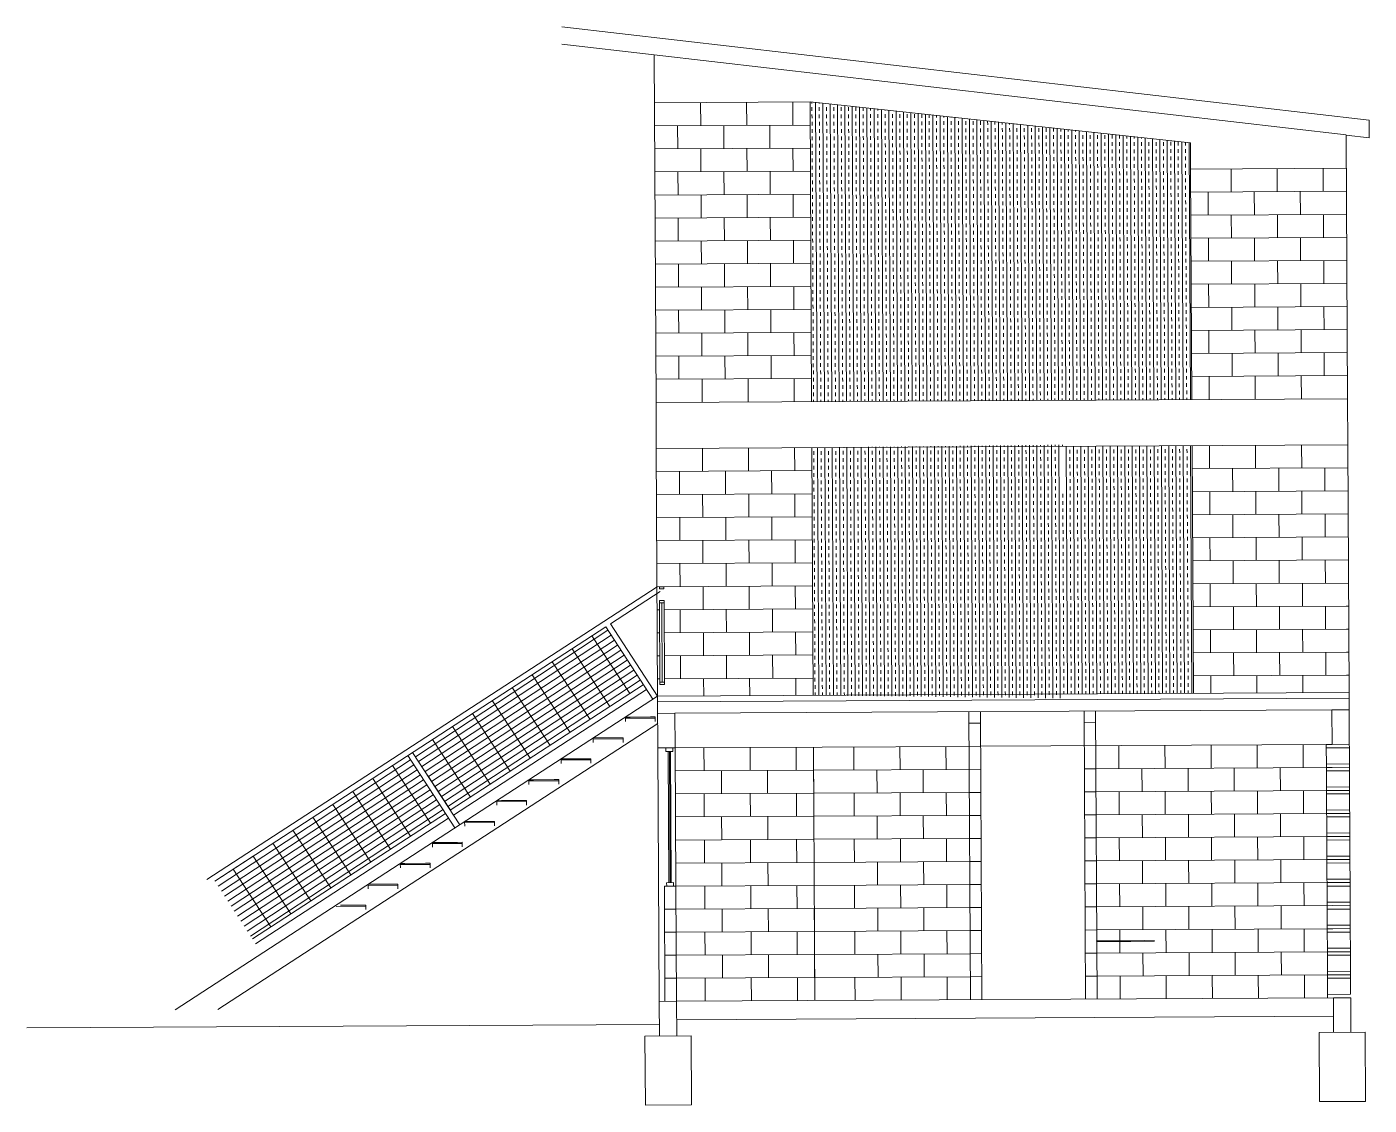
# Model space of a CAD drawing. Header units: inches. Extents: x -26 to 192, y 12 to 124.
# Drawn here: x 1.93 to 25.14, y 99.9 to 118.55 of the extents above; entities that cross this region are included whole.
import ezdxf

# ---------------------------------------------------------------- set-up
doc = ezdxf.new("R2010")
doc.units = ezdxf.units.IN
doc.header["$MEASUREMENT"] = 0
for name, color, linetype, lineweight in [('A-ANNO-NOTE', 255, 'Continuous', 35), ('A-ELEV-MBE1', 7, 'Continuous', 35), ('A-ELEV-PATT', 8, 'Continuous', 18), ('A-GLAZ-FULL', 4, 'Continuous', 25), ('A-SECT-MCUT', 7, 'Continuous', 35)]:
    doc.layers.add(name, color=color, linetype=linetype, lineweight=lineweight)
doc.styles.add('E-ROMANS', font='romans.shx', dxfattribs={"width": 0.8})
doc.dimstyles.new('E-0200_TICK_12', dxfattribs={"dimscale": 0.001, "dimtxt": 240, "dimasz": 240, "dimexe": 120, "dimexo": 80, "dimgap": 120, "dimtad": 0, "dimzin": 0, "dimdsep": 46, "dimtxsty": 'E-ROMANS', "dimblk": 'OBLIQUE', "dimcen": 120, "dimclrd": 256, "dimclre": 256, "dimclrt": 256, "dimadec": 0, "dimazin": 0, "dimtfac": 1, "dimtmove": 1, "dimatfit": 3, "dimldrblk": 'OPEN90', "dimfxl": 1, "dimtfill": 1, "dimtolj": 1, "dimtzin": 0, "dimlwd": -1, "dimarcsym": 0})

# ---------------------------------------------------------------- blocks, each defined once
blk = doc.blocks.new('_Oblique')
at = {"color": 0, "linetype": 'ByBlock', "lineweight": -2}
blk.add_line((-0.5, -0.5), (0.5, 0.5), dxfattribs=at)

msp = doc.modelspace()

# ---------------------------------------------------------------- hatches: boundary and pattern name
at = {"layer": 'A-ELEV-PATT', "lineweight": 0}
h = msp.add_hatch(dxfattribs=at)
h.set_pattern_fill('TRANS', scale=0.019928, angle=0.3032, style=0)
h.set_pattern_definition([(90.303195, (610.32761, -0.22858), (-0.126543666, -0.000669643), []), (90.303195, (610.26434, -0.22891), (-0.126543666, -0.000669643), [0.06327272, -0.06327272])])
h.paths.add_polyline_path([(22.053, 116.091), (22.051, 116.544), (15.471, 117.252), (15.498, 112.071), (22.075, 112.105)])
h.paths.add_polyline_path([(19.849, 111.322), (15.502, 111.273), (15.525, 106.989), (19.81, 106.938)])
h.paths.add_polyline_path([(22.079, 111.308), (19.787, 111.296), (19.81, 107.012), (22.101, 107.024)])
h = msp.add_hatch(dxfattribs=at)
h.set_pattern_fill('GRATE', scale=0.129535, angle=123.3032, style=0)
h.set_pattern_definition([(213.303195, (610.32761, -0.22858), (0.056454312, -0.085933034), []), (303.303195, (610.3276, -0.22858), (0.34373214, 0.22581725), [])])
h.paths.add_polyline_path([(12.588, 107.171), (11.937, 108.172), (8.599, 106.001), (9.25, 105)])
h.paths.add_polyline_path([(8.516, 105.946), (5.177, 103.775), (5.828, 102.775), (9.167, 104.946)])

# ---------------------------------------------------------------- linework, layer by layer
at = {"layer": 'A-ELEV-MBE1', "color": 7, "lineweight": 0}
for p, q in [((12.808, 112.056), (12.776, 118.066)), ((13.578, 117.242), (13.58, 116.843)), ((14.375, 117.246), (14.377, 116.848)), ((15.172, 117.25), (15.174, 116.852)), ((15.471, 117.252), (15.498, 112.071)), ((22.051, 116.544), (15.471, 117.252)), ((13.181, 116.841), (13.183, 116.443)), ((13.978, 116.845), (13.98, 116.447)), ((14.775, 116.85), (14.778, 116.451)), ((22.053, 116.091), (22.051, 116.544)), ((24.741, 116.68), (24.765, 112.12)), ((13.582, 116.445), (13.584, 116.046)), ((14.379, 116.449), (14.381, 116.05)), ((15.176, 116.453), (15.178, 116.055)), ((22.053, 116.091), (22.075, 112.105)), ((22.751, 116.095), (22.753, 115.696)), ((23.548, 116.099), (23.55, 115.7)), ((24.345, 116.103), (24.347, 115.705)), ((13.185, 116.044), (13.188, 115.646)), ((13.983, 116.048), (13.985, 115.65)), ((14.78, 116.053), (14.782, 115.654)), ((13.586, 115.648), (13.588, 115.249)), ((14.383, 115.652), (14.385, 115.253)), ((15.18, 115.656), (15.182, 115.257)), ((22.354, 115.694), (22.357, 115.295)), ((23.152, 115.698), (23.154, 115.3)), ((23.949, 115.702), (23.951, 115.304)), ((13.19, 115.247), (13.192, 114.848)), ((13.987, 115.251), (13.989, 114.853)), ((14.784, 115.255), (14.786, 114.857)), ((22.755, 115.298), (22.757, 114.899)), ((23.552, 115.302), (23.554, 114.903)), ((24.349, 115.306), (24.351, 114.907)), ((23.156, 114.901), (23.158, 114.503)), ((23.953, 114.905), (23.955, 114.507)), ((13.59, 114.85), (13.592, 114.452)), ((14.387, 114.855), (14.39, 114.456)), ((15.185, 114.859), (15.187, 114.46)), ((22.359, 114.897), (22.361, 114.498)), ((13.194, 114.45), (13.196, 114.051)), ((13.991, 114.454), (13.993, 114.055)), ((14.788, 114.458), (14.79, 114.06)), ((22.759, 114.5), (22.761, 114.102)), ((23.556, 114.505), (23.559, 114.106)), ((24.354, 114.509), (24.356, 114.11)), ((13.595, 114.053), (13.597, 113.655)), ((14.392, 114.058), (14.394, 113.659)), ((15.189, 114.062), (15.191, 113.663)), ((22.363, 114.1), (22.365, 113.701)), ((23.16, 114.104), (23.162, 113.705)), ((23.957, 114.108), (23.959, 113.71)), ((13.198, 113.653), (13.2, 113.254)), ((13.995, 113.657), (13.997, 113.258)), ((14.792, 113.661), (14.794, 113.263)), ((22.764, 113.703), (22.766, 113.305)), ((23.561, 113.708), (23.563, 113.309)), ((24.358, 113.712), (24.36, 113.313)), ((22.367, 113.303), (22.369, 112.904)), ((23.164, 113.307), (23.166, 112.908)), ((23.961, 113.311), (23.963, 112.913)), ((13.599, 113.256), (13.601, 112.858)), ((14.396, 113.26), (14.398, 112.862)), ((15.193, 113.265), (15.195, 112.866)), ((13.202, 112.856), (13.204, 112.457)), ((13.999, 112.86), (14.002, 112.461)), ((14.797, 112.864), (14.799, 112.465)), ((22.768, 112.906), (22.77, 112.508)), ((23.565, 112.91), (23.567, 112.512)), ((24.362, 112.915), (24.364, 112.516)), ((13.603, 112.459), (13.605, 112.061)), ((14.4, 112.463), (14.402, 112.065)), ((15.197, 112.468), (15.199, 112.069)), ((22.371, 112.506), (22.373, 112.107)), ((23.168, 112.51), (23.171, 112.111)), ((23.966, 112.514), (23.968, 112.115)), ((24.765, 112.12), (12.808, 112.056)), ((24.765, 112.12), (24.769, 111.322)), ((12.808, 112.056), (12.812, 111.259)), ((12.812, 111.259), (24.769, 111.322)), ((12.812, 111.259), (12.835, 106.975)), ((13.609, 111.263), (13.611, 110.865)), ((14.406, 111.268), (14.409, 110.869)), ((15.204, 111.272), (15.206, 110.873)), ((15.502, 111.273), (15.525, 106.989)), ((15.502, 111.273), (15.525, 106.989)), ((22.079, 111.308), (22.101, 107.024)), ((22.378, 111.31), (22.38, 110.911)), ((23.175, 111.314), (23.177, 110.915)), ((23.972, 111.318), (23.974, 110.92)), ((24.792, 107.038), (24.769, 111.322)), ((13.213, 110.863), (13.215, 110.464)), ((14.01, 110.867), (14.012, 110.468)), ((14.807, 110.871), (14.809, 110.473)), ((22.778, 110.913), (22.78, 110.515)), ((23.575, 110.918), (23.578, 110.519)), ((24.373, 110.922), (24.375, 110.523)), ((22.382, 110.513), (22.384, 110.114)), ((23.179, 110.517), (23.181, 110.118)), ((23.976, 110.521), (23.978, 110.123)), ((13.613, 110.466), (13.616, 110.068)), ((14.411, 110.471), (14.413, 110.072)), ((15.208, 110.475), (15.21, 110.076)), ((13.217, 110.066), (13.219, 109.667)), ((14.014, 110.07), (14.016, 109.671)), ((14.811, 110.074), (14.813, 109.676)), ((22.783, 110.116), (22.785, 109.718)), ((23.58, 110.12), (23.582, 109.722)), ((24.377, 110.125), (24.379, 109.726)), ((13.618, 109.669), (13.62, 109.271)), ((14.415, 109.673), (14.417, 109.275)), ((15.212, 109.678), (15.214, 109.279)), ((22.386, 109.716), (22.388, 109.317)), ((23.183, 109.72), (23.185, 109.321)), ((23.98, 109.724), (23.982, 109.325)), ((24.381, 109.328), (24.383, 108.929)), ((13.221, 109.269), (13.223, 108.87)), ((14.018, 109.273), (14.02, 108.874)), ((14.816, 109.277), (14.818, 108.878)), ((22.787, 109.319), (22.789, 108.921)), ((23.584, 109.323), (23.586, 108.925)), ((12.825, 108.868), (5.04, 103.805)), ((13.622, 108.872), (13.624, 108.473)), ((14.419, 108.876), (14.421, 108.478)), ((15.216, 108.88), (15.218, 108.482)), ((22.39, 108.918), (22.392, 108.52)), ((23.187, 108.923), (23.19, 108.524)), ((23.985, 108.927), (23.987, 108.528)), ((12.879, 108.784), (12.021, 108.226)), ((13.225, 108.471), (13.228, 108.073)), ((14.023, 108.476), (14.025, 108.077)), ((14.82, 108.48), (14.822, 108.081)), ((22.791, 108.522), (22.793, 108.123)), ((23.588, 108.526), (23.59, 108.128)), ((24.385, 108.53), (24.387, 108.132)), ((11.937, 108.172), (5.177, 103.775)), ((13.626, 108.075), (13.628, 107.676)), ((14.423, 108.079), (14.425, 107.681)), ((15.22, 108.083), (15.223, 107.685)), ((22.395, 108.121), (22.397, 107.723)), ((23.192, 108.126), (23.194, 107.727)), ((23.989, 108.13), (23.991, 107.731)), ((22.795, 107.725), (22.797, 107.326)), ((23.592, 107.729), (23.594, 107.331)), ((24.389, 107.733), (24.392, 107.335)), ((13.23, 107.674), (13.232, 107.276)), ((14.027, 107.678), (14.029, 107.28)), ((14.824, 107.683), (14.826, 107.284)), ((13.63, 107.278), (13.632, 106.979)), ((14.427, 107.282), (14.429, 106.983)), ((15.225, 107.286), (15.226, 106.987)), ((22.399, 107.324), (22.4, 107.025)), ((23.196, 107.328), (23.197, 107.03)), ((23.993, 107.333), (23.995, 107.034)), ((12.588, 107.171), (9.25, 105)), ((12.643, 107.087), (9.304, 104.916)), ((24.792, 107.038), (24.792, 106.938)), ((12.835, 106.975), (4.493, 101.55)), ((12.835, 106.875), (12.835, 106.975)), ((12.279, 106.593), (12.794, 106.596)), ((12.358, 106.613), (12.714, 106.615)), ((12.837, 106.501), (5.231, 101.554)), ((11.723, 106.231), (12.238, 106.234)), ((11.802, 106.252), (12.158, 106.254)), ((12.84, 106.078), (12.863, 101.694)), ((13.138, 106.079), (18.22, 106.106)), ((13.637, 106.082), (13.639, 105.684)), ((14.434, 106.086), (14.436, 105.688)), ((15.231, 106.091), (15.233, 105.692)), ((16.227, 106.096), (16.229, 105.697)), ((17.024, 106.1), (17.027, 105.701)), ((17.822, 106.104), (17.824, 105.706)), ((18.419, 106.107), (24.498, 106.14)), ((20.811, 106.12), (20.813, 105.722)), ((21.608, 106.124), (21.61, 105.726)), ((22.405, 106.129), (22.407, 105.73)), ((23.202, 106.133), (23.204, 105.734)), ((23.999, 106.137), (24.001, 105.738)), ((24.398, 106.079), (24.4, 105.8)), ((24.797, 106.081), (24.798, 105.802)), ((11.167, 105.87), (11.682, 105.872)), ((11.246, 105.89), (11.602, 105.892)), ((13.938, 105.685), (13.94, 105.287)), ((14.735, 105.689), (14.737, 105.291)), ((15.532, 105.694), (18.222, 105.708)), ((15.532, 105.694), (15.534, 105.295)), ((16.628, 105.699), (16.63, 105.301)), ((17.425, 105.704), (17.427, 105.305)), ((21.211, 105.724), (21.214, 105.325)), ((22.009, 105.728), (22.011, 105.329)), ((22.806, 105.732), (22.808, 105.334)), ((23.603, 105.736), (23.605, 105.338)), ((24.4, 105.681), (24.402, 105.402)), ((24.799, 105.683), (24.8, 105.404)), ((10.611, 105.508), (11.125, 105.511)), ((10.69, 105.528), (11.046, 105.53)), ((10.134, 105.167), (10.49, 105.169)), ((13.641, 105.285), (13.643, 104.886)), ((14.438, 105.289), (14.44, 104.891)), ((15.235, 105.293), (15.237, 104.895)), ((15.534, 105.295), (18.224, 105.309)), ((16.232, 105.299), (16.234, 104.9)), ((17.029, 105.303), (17.031, 104.904)), ((17.826, 105.307), (17.828, 104.909)), ((20.815, 105.323), (20.817, 104.924)), ((21.612, 105.327), (21.614, 104.929)), ((22.409, 105.331), (22.411, 104.933)), ((23.206, 105.336), (23.209, 104.937)), ((24.004, 105.34), (24.006, 104.941)), ((24.402, 105.282), (24.404, 105.003)), ((24.801, 105.284), (24.802, 105.005)), ((9.167, 104.946), (5.828, 102.775)), ((10.054, 105.146), (10.569, 105.149)), ((21.216, 104.927), (21.218, 104.528)), ((22.013, 104.931), (22.015, 104.532)), ((22.81, 104.935), (22.812, 104.536)), ((23.607, 104.939), (23.609, 104.541)), ((9.221, 104.862), (5.883, 102.691)), ((9.498, 104.785), (10.013, 104.788)), ((9.578, 104.805), (9.933, 104.807)), ((13.942, 104.888), (13.944, 104.489)), ((14.739, 104.892), (14.741, 104.494)), ((15.536, 104.896), (18.226, 104.911)), ((15.536, 104.896), (15.538, 104.498)), ((16.632, 104.902), (16.634, 104.504)), ((17.429, 104.906), (17.431, 104.508)), ((24.405, 104.884), (24.406, 104.605)), ((24.803, 104.886), (24.805, 104.607)), ((13.645, 104.488), (13.647, 104.089)), ((14.442, 104.492), (14.444, 104.094)), ((15.239, 104.496), (15.241, 104.098)), ((15.538, 104.498), (18.229, 104.512)), ((16.236, 104.502), (16.238, 104.103)), ((17.033, 104.506), (17.035, 104.107)), ((17.83, 104.51), (17.832, 104.111)), ((20.819, 104.526), (20.821, 104.127)), ((21.616, 104.53), (21.618, 104.131)), ((22.414, 104.534), (22.416, 104.136)), ((23.211, 104.538), (23.213, 104.14)), ((24.008, 104.543), (24.01, 104.144)), ((24.407, 104.485), (24.408, 104.206)), ((24.805, 104.487), (24.807, 104.208)), ((8.942, 104.423), (9.457, 104.426)), ((9.022, 104.443), (9.377, 104.445)), ((8.386, 104.061), (8.901, 104.064)), ((8.466, 104.082), (8.821, 104.084)), ((13.946, 104.091), (13.948, 103.692)), ((14.743, 104.095), (14.745, 103.697)), ((15.54, 104.099), (18.231, 104.114)), ((15.54, 104.099), (15.543, 103.701)), ((16.636, 104.105), (16.639, 103.707)), ((17.434, 104.109), (17.436, 103.711)), ((21.22, 104.129), (21.222, 103.731)), ((22.017, 104.134), (22.019, 103.735)), ((22.814, 104.138), (22.816, 103.739)), ((23.611, 104.142), (23.613, 103.743)), ((24.409, 104.086), (24.41, 103.807)), ((24.807, 104.089), (24.809, 103.81)), ((7.83, 103.7), (8.345, 103.703)), ((7.91, 103.72), (8.265, 103.722)), ((13.649, 103.691), (13.651, 103.292)), ((14.446, 103.695), (14.449, 103.296)), ((15.244, 103.699), (15.246, 103.301)), ((15.543, 103.701), (18.233, 103.715)), ((16.24, 103.704), (16.242, 103.306)), ((17.037, 103.709), (17.039, 103.31)), ((17.834, 103.713), (17.836, 103.314)), ((20.823, 103.729), (20.826, 103.33)), ((21.621, 103.733), (21.623, 103.334)), ((22.418, 103.737), (22.42, 103.339)), ((23.215, 103.741), (23.217, 103.343)), ((24.012, 103.746), (24.014, 103.347)), ((24.411, 103.688), (24.412, 103.409)), ((24.809, 103.69), (24.811, 103.411)), ((7.274, 103.338), (7.789, 103.341)), ((7.354, 103.358), (7.709, 103.36)), ((13.95, 103.294), (13.952, 102.895)), ((14.747, 103.298), (14.75, 102.899)), ((15.545, 103.302), (18.235, 103.316)), ((15.545, 103.302), (15.547, 102.904)), ((16.641, 103.308), (16.643, 102.909)), ((17.438, 103.312), (17.44, 102.914)), ((21.224, 103.332), (21.226, 102.934)), ((22.021, 103.336), (22.023, 102.938)), ((22.818, 103.341), (22.821, 102.942)), ((23.616, 103.345), (23.618, 102.946)), ((24.413, 103.289), (24.414, 103.01)), ((24.812, 103.291), (24.813, 103.012)), ((13.654, 102.894), (13.656, 102.495)), ((14.451, 102.898), (14.453, 102.499)), ((15.248, 102.902), (15.25, 102.503)), ((15.547, 102.904), (18.237, 102.918)), ((16.244, 102.907), (16.246, 102.509)), ((17.041, 102.912), (17.043, 102.513)), ((17.838, 102.916), (17.841, 102.517)), ((20.828, 102.932), (20.83, 102.533)), ((21.625, 102.936), (21.627, 102.537)), ((22.422, 102.94), (22.424, 102.541)), ((23.219, 102.944), (23.221, 102.546)), ((24.016, 102.948), (24.018, 102.55)), ((24.415, 102.891), (24.417, 102.612)), ((24.814, 102.893), (24.815, 102.614)), ((13.955, 102.497), (13.957, 102.098)), ((14.752, 102.501), (14.754, 102.102)), ((15.549, 102.505), (18.239, 102.519)), ((15.549, 102.505), (15.551, 102.107)), ((16.645, 102.511), (16.647, 102.112)), ((17.442, 102.515), (17.444, 102.117)), ((21.228, 102.535), (21.23, 102.137)), ((22.025, 102.539), (22.028, 102.141)), ((22.823, 102.544), (22.825, 102.145)), ((23.62, 102.548), (23.622, 102.149)), ((24.417, 102.492), (24.419, 102.213)), ((24.816, 102.494), (24.817, 102.215)), ((20.832, 102.134), (20.834, 101.736)), ((21.629, 102.139), (21.631, 101.74)), ((22.426, 102.143), (22.428, 101.744)), ((23.223, 102.147), (23.225, 101.749)), ((24.02, 102.151), (24.023, 101.753)), ((13.658, 102.096), (13.66, 101.698)), ((14.455, 102.101), (14.457, 101.702)), ((15.252, 102.105), (15.254, 101.706)), ((15.551, 102.107), (18.241, 102.121)), ((16.248, 102.11), (16.251, 101.712)), ((17.046, 102.114), (17.048, 101.716)), ((17.843, 102.119), (17.845, 101.72)), ((24.419, 102.094), (24.421, 101.815)), ((24.818, 102.096), (24.819, 101.817))]:
    msp.add_line(p, q, dxfattribs=at)
for points in [[(15.471, 117.252), (12.781, 117.238)], [(15.473, 116.853), (12.783, 116.839)], [(15.475, 116.455), (12.785, 116.441)], [(22.053, 116.091), (24.744, 116.105)], [(15.477, 116.056), (12.787, 116.042)], [(15.479, 115.658), (12.789, 115.643)], [(22.056, 115.692), (24.746, 115.707)], [(15.481, 115.259), (12.791, 115.245)], [(22.058, 115.294), (24.748, 115.308)], [(22.06, 114.895), (24.75, 114.91)], [(15.483, 114.861), (12.793, 114.846)], [(15.486, 114.462), (12.795, 114.448)], [(22.062, 114.497), (24.752, 114.511)], [(15.488, 114.063), (12.797, 114.049)], [(22.064, 114.098), (24.754, 114.112)], [(15.49, 113.665), (12.799, 113.651)], [(22.066, 113.7), (24.756, 113.714)], [(22.068, 113.301), (24.758, 113.315)], [(15.492, 113.266), (12.802, 113.252)], [(15.494, 112.868), (12.804, 112.853)], [(22.07, 112.903), (24.761, 112.917)], [(15.496, 112.469), (12.806, 112.455)], [(22.072, 112.504), (24.763, 112.518)], [(15.505, 110.875), (12.814, 110.861)], [(22.081, 110.91), (24.771, 110.924)], [(22.083, 110.511), (24.773, 110.525)], [(15.507, 110.476), (12.816, 110.462)], [(15.509, 110.078), (12.818, 110.064)], [(22.085, 110.113), (24.775, 110.127)], [(15.511, 109.679), (12.821, 109.665)], [(22.087, 109.714), (24.777, 109.728)], [(22.089, 109.315), (24.78, 109.33)], [(15.513, 109.281), (12.823, 109.266)], [(15.515, 108.882), (12.825, 108.868)], [(22.091, 108.917), (24.782, 108.931)], [(12.867, 108.469), (12.827, 108.469)], [(12.866, 108.589), (12.873, 107.214)], [(12.946, 108.589), (12.953, 107.214)], [(15.517, 108.484), (12.946, 108.47)], [(22.093, 108.518), (24.784, 108.533)], [(24.744, 108.532), (24.784, 108.533)], [(12.751, 106.92), (11.937, 108.172)], [(12.835, 106.975), (12.021, 108.226)], [(12.869, 108.071), (12.829, 108.071)], [(15.519, 108.085), (12.949, 108.071)], [(22.096, 108.12), (24.786, 108.134)], [(24.746, 108.134), (24.786, 108.134)], [(22.098, 107.721), (24.788, 107.735)], [(24.748, 107.735), (24.788, 107.735)], [(12.871, 107.672), (12.831, 107.672)], [(15.521, 107.686), (12.951, 107.673)], [(12.873, 107.274), (12.833, 107.274)], [(15.524, 107.288), (12.953, 107.274)], [(22.1, 107.323), (24.79, 107.336)], [(24.75, 107.337), (24.79, 107.337)], [(24.792, 107.038), (12.835, 106.975)], [(13.151, 103.688), (13.138, 106.079)], [(15.553, 101.708), (15.53, 106.092)], [(8.516, 105.946), (9.33, 104.695)], [(8.599, 106.001), (9.413, 104.749)], [(15.532, 105.694), (13.141, 105.681)], [(20.414, 105.719), (24.5, 105.741)], [(15.534, 105.295), (13.143, 105.282)], [(20.416, 105.321), (24.502, 105.342)], [(20.419, 104.922), (24.504, 104.944)], [(15.536, 104.896), (13.145, 104.884)], [(15.538, 104.498), (13.147, 104.485)], [(20.421, 104.524), (24.506, 104.545)], [(15.54, 104.099), (13.149, 104.087)], [(20.423, 104.125), (24.508, 104.147)], [(15.543, 103.701), (13.151, 103.688)], [(20.425, 103.727), (24.51, 103.748)], [(15.545, 103.302), (13.153, 103.29)], [(20.427, 103.328), (24.512, 103.35)], [(15.547, 102.904), (13.155, 102.891)], [(20.429, 102.929), (24.514, 102.951)], [(15.549, 102.505), (13.157, 102.492)], [(20.431, 102.531), (24.517, 102.553)], [(20.433, 102.132), (24.419, 102.153)], [(15.551, 102.107), (13.16, 102.094)]]:
    msp.add_lwpolyline(points, dxfattribs=at)
at = {"layer": 'A-GLAZ-FULL', "color": 7, "lineweight": 0}
for p, q in [((12.979, 106.079), (12.979, 106.019)), ((13.099, 106.079), (13.099, 106.019)), ((13.099, 106.019), (12.979, 106.019)), ((13.019, 106.019), (13.031, 103.747)), ((13.039, 106.019), (13.051, 103.747)), ((13.059, 106.019), (13.071, 103.747)), ((13.111, 103.748), (12.991, 103.747)), ((12.991, 103.747), (12.992, 103.687)), ((13.111, 103.748), (13.111, 103.688))]:
    msp.add_line(p, q, dxfattribs=at)
at = {"layer": 'A-SECT-MCUT', "color": 7, "lineweight": 0}
for p, q in [((25.138, 116.94), (25.139, 116.634)), ((24.792, 106.938), (12.835, 106.875)), ((12.835, 106.875), (12.84, 106.078)), ((24.793, 106.739), (24.792, 106.938)), ((13.135, 106.677), (12.836, 106.676)), ((24.494, 106.737), (13.135, 106.677)), ((13.138, 106.079), (13.135, 106.677)), ((18.217, 106.704), (18.243, 101.722)), ((18.416, 106.705), (18.443, 101.723)), ((20.21, 106.715), (20.236, 101.733)), ((20.409, 106.716), (20.435, 101.734)), ((24.494, 106.737), (24.793, 106.739)), ((24.498, 106.14), (24.494, 106.737)), ((24.793, 106.739), (24.796, 106.141)), ((18.218, 106.505), (18.417, 106.506)), ((20.211, 106.515), (20.41, 106.517)), ((13.138, 106.079), (12.84, 106.078)), ((18.22, 106.106), (18.419, 106.107)), ((20.213, 106.117), (20.412, 106.118)), ((24.498, 106.14), (24.398, 106.139)), ((24.398, 106.139), (24.398, 106.079)), ((24.797, 106.081), (24.398, 106.079)), ((24.796, 106.141), (24.498, 106.14)), ((24.797, 106.081), (24.796, 106.141)), ((18.222, 105.708), (18.422, 105.709)), ((20.215, 105.718), (20.414, 105.719)), ((24.4, 105.8), (24.798, 105.802)), ((24.4, 105.8), (24.4, 105.741)), ((24.799, 105.743), (24.4, 105.741)), ((24.4, 105.741), (24.4, 105.681)), ((24.799, 105.683), (24.4, 105.681)), ((24.799, 105.743), (24.798, 105.802)), ((24.799, 105.683), (24.799, 105.743)), ((24.402, 105.402), (24.8, 105.404)), ((24.402, 105.402), (24.402, 105.342)), ((24.801, 105.344), (24.8, 105.404)), ((18.224, 105.309), (18.424, 105.31)), ((20.217, 105.32), (20.416, 105.321)), ((24.801, 105.344), (24.402, 105.342)), ((24.402, 105.342), (24.402, 105.282)), ((24.801, 105.284), (24.402, 105.282)), ((24.801, 105.284), (24.801, 105.344)), ((20.219, 104.921), (20.419, 104.922)), ((24.404, 105.003), (24.802, 105.005)), ((24.404, 105.003), (24.404, 104.943)), ((24.803, 104.945), (24.404, 104.943)), ((24.404, 104.943), (24.405, 104.884)), ((24.803, 104.945), (24.802, 105.005)), ((24.803, 104.886), (24.803, 104.945)), ((18.226, 104.911), (18.426, 104.912)), ((24.803, 104.886), (24.405, 104.884)), ((18.229, 104.512), (18.428, 104.513)), ((20.221, 104.523), (20.421, 104.524)), ((24.406, 104.605), (24.805, 104.607)), ((24.406, 104.605), (24.406, 104.545)), ((24.805, 104.547), (24.406, 104.545)), ((24.406, 104.545), (24.407, 104.485)), ((24.805, 104.487), (24.407, 104.485)), ((24.805, 104.547), (24.805, 104.607)), ((24.805, 104.487), (24.805, 104.547)), ((18.231, 104.114), (18.43, 104.115)), ((20.224, 104.124), (20.423, 104.125)), ((24.408, 104.206), (24.807, 104.208)), ((24.408, 104.206), (24.408, 104.146)), ((24.807, 104.148), (24.408, 104.146)), ((24.408, 104.146), (24.409, 104.086)), ((24.807, 104.089), (24.409, 104.086)), ((24.807, 104.148), (24.807, 104.208)), ((24.807, 104.089), (24.807, 104.148)), ((24.41, 103.807), (24.809, 103.81)), ((24.41, 103.807), (24.411, 103.748)), ((24.809, 103.75), (24.809, 103.81)), ((18.233, 103.715), (18.432, 103.716)), ((20.226, 103.726), (20.425, 103.727)), ((24.809, 103.75), (24.411, 103.748)), ((24.411, 103.748), (24.411, 103.688)), ((24.809, 103.69), (24.411, 103.688)), ((24.809, 103.69), (24.809, 103.75)), ((18.235, 103.316), (18.434, 103.317)), ((20.228, 103.327), (20.427, 103.328)), ((24.412, 103.409), (24.811, 103.411)), ((24.412, 103.409), (24.413, 103.349)), ((24.811, 103.351), (24.413, 103.349)), ((24.413, 103.349), (24.413, 103.289)), ((24.811, 103.351), (24.811, 103.411)), ((24.812, 103.291), (24.811, 103.351)), ((13.153, 103.29), (12.954, 103.288)), ((24.812, 103.291), (24.413, 103.289)), ((13.155, 102.891), (12.956, 102.89)), ((18.237, 102.918), (18.436, 102.919)), ((20.23, 102.928), (20.429, 102.929)), ((24.414, 103.01), (24.813, 103.012)), ((24.414, 103.01), (24.415, 102.951)), ((24.813, 102.953), (24.415, 102.951)), ((24.415, 102.951), (24.415, 102.891)), ((24.814, 102.893), (24.415, 102.891)), ((24.813, 102.953), (24.813, 103.012)), ((24.814, 102.893), (24.813, 102.953)), ((24.417, 102.612), (24.815, 102.614)), ((24.417, 102.612), (24.417, 102.552)), ((24.815, 102.554), (24.815, 102.614)), ((13.157, 102.492), (12.958, 102.491)), ((18.239, 102.519), (18.438, 102.52)), ((20.232, 102.53), (20.431, 102.531)), ((24.815, 102.554), (24.417, 102.552)), ((24.417, 102.552), (24.417, 102.492)), ((24.816, 102.494), (24.417, 102.492)), ((24.816, 102.494), (24.815, 102.554)), ((20.234, 102.131), (20.433, 102.132)), ((24.419, 102.213), (24.817, 102.215)), ((24.419, 102.213), (24.419, 102.153)), ((24.818, 102.156), (24.419, 102.153)), ((24.419, 102.153), (24.419, 102.094)), ((24.818, 102.156), (24.817, 102.215)), ((24.818, 102.096), (24.818, 102.156)), ((13.16, 102.094), (12.96, 102.093)), ((18.241, 102.121), (18.441, 102.122)), ((24.818, 102.096), (24.419, 102.094)), ((12.863, 101.694), (13.162, 101.695)), ((12.866, 101.096), (12.863, 101.694)), ((13.162, 101.695), (24.521, 101.755)), ((13.162, 101.695), (13.165, 101.097)), ((24.421, 101.815), (24.819, 101.817)), ((24.421, 101.815), (24.421, 101.755)), ((24.521, 101.755), (24.82, 101.757)), ((24.524, 101.158), (24.521, 101.755)), ((24.82, 101.757), (24.823, 101.159)), ((13.17, 101.377), (24.529, 101.437))]:
    msp.add_line(p, q, dxfattribs=at)
for points in [[(25.138, 116.94), (11.179, 118.552)], [(12.776, 118.066), (11.181, 118.251)], [(24.741, 116.685), (12.776, 118.066)], [(25.139, 116.634), (24.741, 116.68)], [(12.944, 108.868), (12.865, 108.868), (12.865, 108.828), (12.945, 108.829), (12.944, 108.868)], [(12.946, 108.629), (12.866, 108.629), (12.866, 108.589), (12.946, 108.589), (12.946, 108.629)], [(12.913, 107.214), (12.906, 108.589)], [(12.953, 107.214), (12.873, 107.214), (12.874, 107.174), (12.953, 107.175), (12.953, 107.214)], [(12.279, 106.533), (12.279, 106.613), (12.358, 106.613)], [(12.794, 106.536), (12.794, 106.616), (12.714, 106.615)], [(11.723, 106.172), (11.723, 106.251), (11.802, 106.252)], [(12.238, 106.174), (12.237, 106.254), (12.158, 106.254)], [(11.167, 105.81), (11.167, 105.89), (11.246, 105.89)], [(11.682, 105.813), (11.681, 105.892), (11.602, 105.892)], [(10.611, 105.448), (10.61, 105.528), (10.69, 105.528)], [(11.126, 105.451), (11.125, 105.531), (11.046, 105.53)], [(10.055, 105.087), (10.054, 105.166), (10.134, 105.167)], [(10.57, 105.089), (10.569, 105.169), (10.49, 105.169)], [(9.499, 104.725), (9.498, 104.805), (9.578, 104.805)], [(10.014, 104.728), (10.013, 104.807), (9.933, 104.807)], [(8.943, 104.363), (8.942, 104.443), (9.022, 104.443)], [(9.457, 104.366), (9.457, 104.446), (9.377, 104.445)], [(8.387, 104.002), (8.386, 104.081), (8.466, 104.082)], [(8.901, 104.004), (8.901, 104.084), (8.821, 104.084)], [(7.83, 103.64), (7.83, 103.72), (7.91, 103.72)], [(8.345, 103.643), (8.345, 103.722), (8.265, 103.722)], [(13.162, 101.695), (13.151, 103.688), (12.952, 103.687), (12.962, 101.694)], [(7.789, 103.281), (7.789, 103.361), (7.709, 103.36)], [(1.928, 101.237), (12.865, 101.295)]]:
    msp.add_lwpolyline(points, dxfattribs=at)
for points in [[(12.617, 101.095), (13.414, 101.099), (13.42, 99.903), (12.623, 99.899)], [(24.275, 101.156), (25.072, 101.16), (25.078, 99.965), (24.281, 99.961)]]:
    msp.add_lwpolyline(points, close=True, dxfattribs=at)

# ---------------------------------------------------------------- leaders
at = {"layer": 'A-ANNO-NOTE', "color": 7, "lineweight": 0}
msp.add_leader([(20.43, 102.737), (21.017, 102.738), (21.258, 102.739)], dimstyle='E-0200_TICK_12', override={"dimasz": 0.2, "dimgap": 0.8, "dimtad": 0, "dimldrblk": 'Open90'}, dxfattribs=at)

doc.saveas('drawing.dxf')
